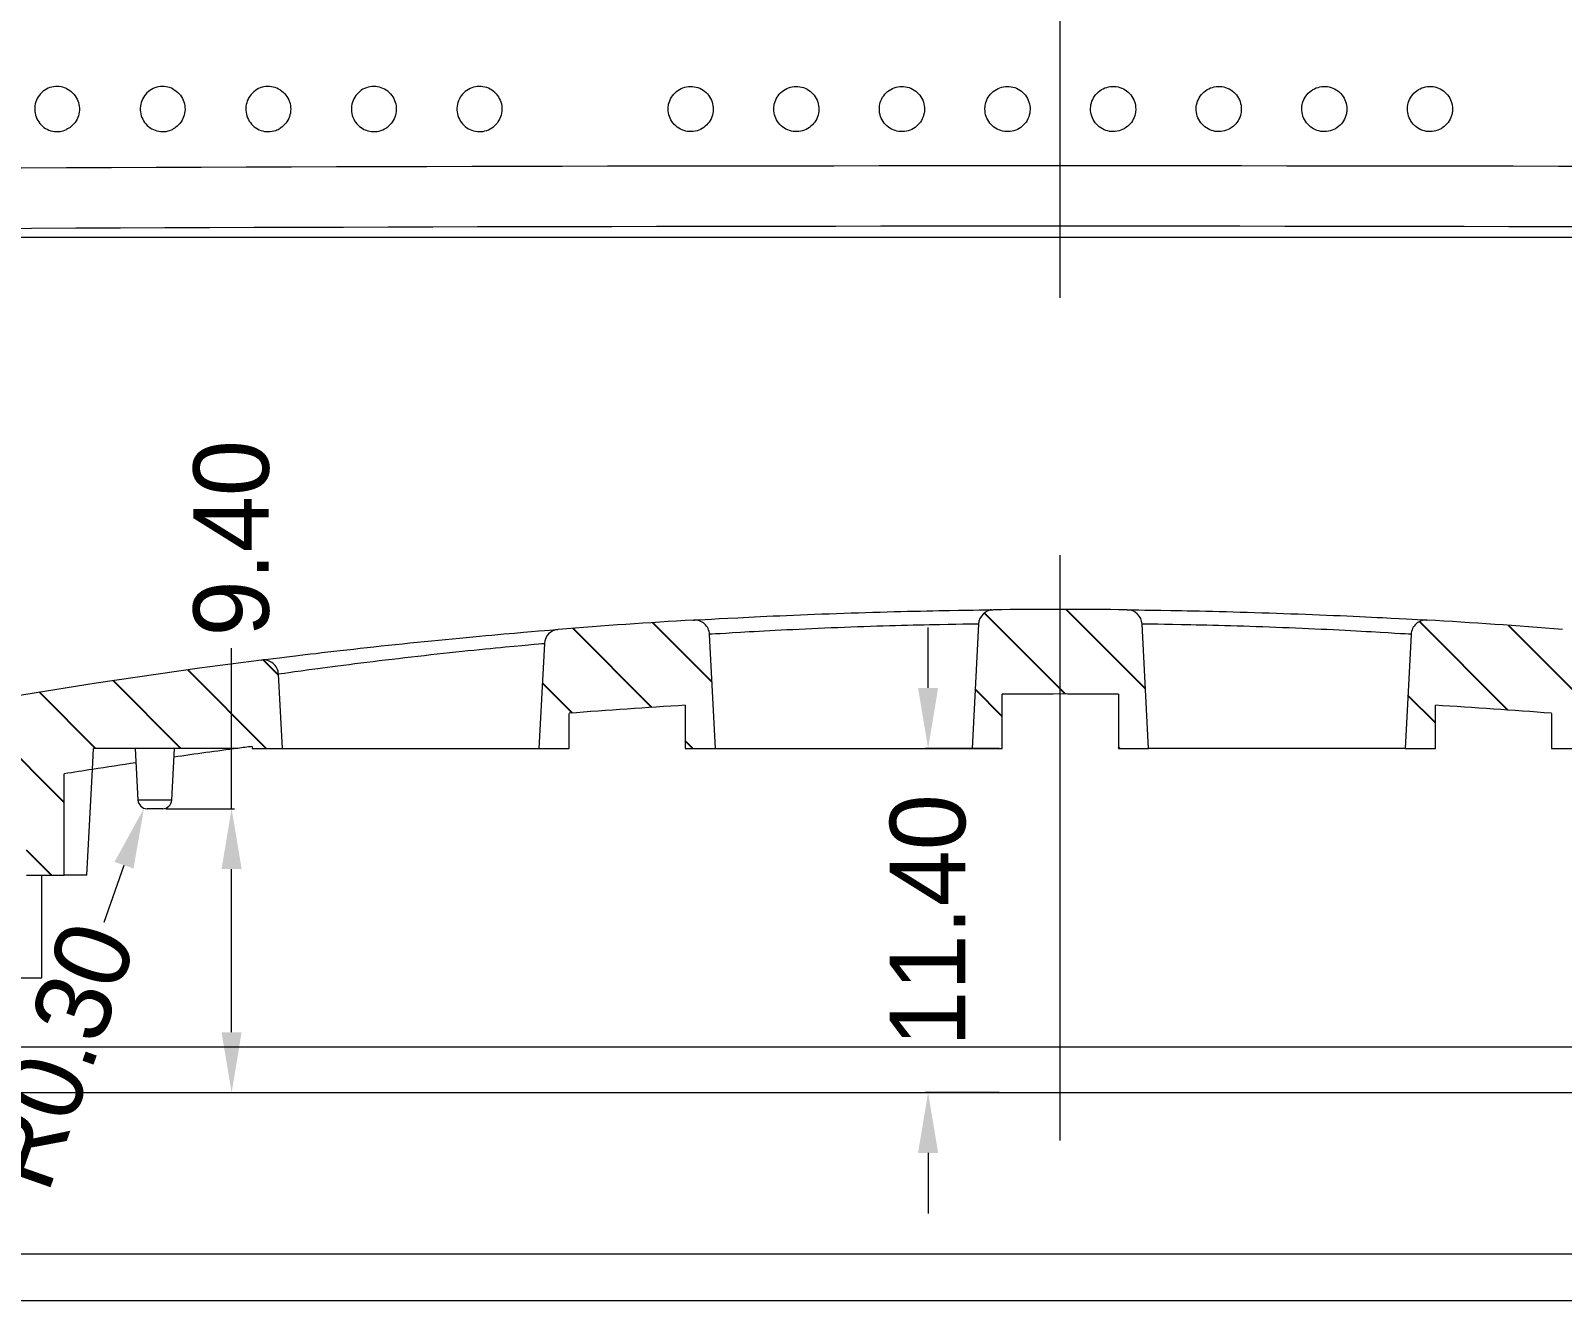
# Model space of a CAD drawing. Header units: millimetres. Extents: x -644 to 177, y 608 to 849.
# Drawn here: x -87.9 to -37.2, y 617.9 to 660 of the extents above; entities that cross this region are included whole.
import ezdxf
from ezdxf.lldxf.tags import DXFTag

# ---------------------------------------------------------------- set-up
doc = ezdxf.new("R2010")
doc.units = ezdxf.units.MM
doc.layers.get('0').update_dxf_attribs({"linetype": 'CONTINUOUS'})
doc.layers.get('Defpoints').update_dxf_attribs({"linetype": 'CONTINUOUS'})
doc.layers.add('10', color=7, linetype='CONTINUOUS', true_color=0xffffff)
doc.layers.add('30', color=7, linetype='CONTINUOUS', true_color=0xffffff)
tags = doc.linetypes.add('PHANTOM', pattern=[50.5, 18, -6.5, 6.5, -6.5, 6.5, -6.5]).pattern_tags.tags
tags[14:15] = [DXFTag(74, 4), DXFTag(75, 0), DXFTag(340, '0'), DXFTag(46, 0.0), DXFTag(50, 0.0), DXFTag(44, 0.0), DXFTag(45, 0.0)]
tags[12:13] = [DXFTag(74, 4), DXFTag(75, 0), DXFTag(340, '0'), DXFTag(46, 0.0), DXFTag(50, 0.0), DXFTag(44, 0.0), DXFTag(45, 0.0)]
tags[10:11] = [DXFTag(74, 4), DXFTag(75, 0), DXFTag(340, '0'), DXFTag(46, 0.0), DXFTag(50, 0.0), DXFTag(44, 0.0), DXFTag(45, 0.0)]
tags[8:9] = [DXFTag(74, 4), DXFTag(75, 0), DXFTag(340, '0'), DXFTag(46, 0.0), DXFTag(50, 0.0), DXFTag(44, 0.0), DXFTag(45, 0.0)]
tags[6:7] = [DXFTag(74, 4), DXFTag(75, 0), DXFTag(340, '0'), DXFTag(46, 0.0), DXFTag(50, 0.0), DXFTag(44, 0.0), DXFTag(45, 0.0)]
tags[4:5] = [DXFTag(74, 4), DXFTag(75, 0), DXFTag(340, '0'), DXFTag(46, 0.0), DXFTag(50, 0.0), DXFTag(44, 0.0), DXFTag(45, 0.0)]
doc.dimstyles.new('2', dxfattribs={"dimtxt": 2.5, "dimasz": 2, "dimexe": 0.1, "dimexo": 0.1, "dimgap": 0.1, "dimtad": 0, "dimzin": 0, "dimdsep": 46, "dimtxsty": 'Standard', "dimcen": 0, "dimclrd": 4, "dimclre": 4, "dimclrt": 3, "dimadec": 1, "dimazin": 0, "dimtfac": 1, "dimtofl": 0, "dimtmove": 0, "dimatfit": 3, "dimfxl": 0, "dimtolj": 1, "dimtzin": 0, "dimlwd": 9, "dimlwe": 9, "dimarcsym": 0})

# ---------------------------------------------------------------- blocks, each defined once
blk = doc.blocks.new('HATCH1')
at = {"color": 200, "linetype": 'Continuous'}
for p, q in [((31.277, 522.894), (32.403, 524.019)), ((32.916, 521.705), (35.161, 523.947)), ((35.674, 521.633), (37.918, 523.875)), ((38.431, 521.561), (40.528, 523.655)), ((39.388, 519.689), (41.724, 522.022)), ((39.897, 517.371), (42.25, 519.721)), ((40.384, 515.03), (42.754, 517.398)), ((40.846, 512.665), (43.235, 515.051)), ((40.807, 509.799), (43.693, 512.681)), ((38.477, 510.298), (39.228, 511.049)), ((40.884, 507.049), (44.126, 510.288)), ((38.477, 507.471), (39.306, 508.299)), ((42.677, 506.013), (44.535, 507.869)), ((42.677, 503.186), (44.919, 505.426)), ((42.677, 500.359), (45.278, 502.957)), ((45.098, 499.951), (45.606, 500.458)), ((43.845, 490.217), (44.839, 491.21)), ((44.034, 487.58), (46.655, 490.198)), ((44.871, 485.589), (46.842, 487.557)), ((42.677, 486.223), (42.927, 486.474)), ((43.736, 475.974), (44.634, 476.871)), ((44.477, 473.887), (47.159, 476.566)), ((44.644, 471.227), (47.277, 473.857)), ((42.677, 472.088), (42.712, 472.124)), ((43.521, 461.624), (44.43, 462.532)), ((43.945, 459.221), (46.875, 462.147)), ((44.417, 456.865), (46.751, 459.196)), ((42.677, 446.645), (44.226, 448.193)), ((42.677, 443.818), (45.477, 446.616)), ((41.483, 439.799), (45.018, 443.33)), ((38.653, 439.799), (39.904, 441.049)), ((41.054, 436.543), (44.495, 439.981)), ((38.73, 437.049), (39.982, 438.299)), ((40.378, 433.041), (43.904, 436.563)), ((39.622, 429.458), (43.24, 433.073)), ((37.192, 424.204), (42.498, 429.505)), ((32.777, 425.447), (33.745, 426.414)), ((34.286, 424.128), (36.651, 426.49)), ((40.133, 424.314), (41.671, 425.851)), ((31.38, 424.051), (32.673, 425.343))]:
    blk.add_line(p, q, dxfattribs=at)
blk = doc.blocks.new('*D150')
at = {"color": 4, "lineweight": 9}
for p, q in [((-58.214, 638.215), (-58.214, 640.215)), ((-55.858, 636.215), (-58.314, 636.215)), ((-55.858, 624.815), (-58.314, 624.815)), ((-58.214, 622.815), (-58.214, 620.815))]:
    blk.add_line(p, q, dxfattribs=at)
for points in [[(-58.547, 638.215), (-57.881, 638.215), (-58.214, 636.215)], [(-58.547, 622.815), (-57.881, 622.815), (-58.214, 624.815)]]:
    blk.add_solid(points, dxfattribs=at)
at = {"layer": 'Defpoints', "color": 0, "lineweight": 9}
for p in [(-55.758, 636.215), (-58.214, 624.815), (-55.758, 624.815)]:
    blk.add_point(p, dxfattribs=at)
at = {"color": 3, "lineweight": 9, "insert": (-58.214, 630.515), "char_height": 2.5, "attachment_point": 5, "rotation": 90}
blk.add_mtext('\\A1;11.40', dxfattribs=at)
blk = doc.blocks.new('*D151')
at = {"color": 4, "lineweight": 9}
for p, q in [((-81.29, 634.215), (-81.29, 639.53)), ((-83.472, 634.215), (-81.19, 634.215)), ((-81.29, 626.815), (-81.29, 632.215)), ((-83.602, 624.815), (-81.19, 624.815))]:
    blk.add_line(p, q, dxfattribs=at)
for points in [[(-81.624, 632.215), (-80.957, 632.215), (-81.29, 634.215)], [(-81.624, 626.815), (-80.957, 626.815), (-81.29, 624.815)]]:
    blk.add_solid(points, dxfattribs=at)
at = {"layer": 'Defpoints', "color": 0, "lineweight": 9}
for p in [(-83.572, 634.215), (-81.29, 634.215), (-83.702, 624.815)]:
    blk.add_point(p, dxfattribs=at)
at = {"color": 3, "lineweight": 9, "insert": (-81.29, 643.172), "char_height": 2.5, "attachment_point": 5, "rotation": 90}
blk.add_mtext('\\A1;9.40', dxfattribs=at)
blk = doc.blocks.new('*D157')
at = {"color": 4, "lineweight": 9}
blk.add_line((-85.517, 630.457), (-84.855, 632.344), dxfattribs=at)
blk.add_solid([(-85.169, 632.455), (-84.54, 632.234), (-84.193, 634.231)], dxfattribs=at)
at = {"layer": 'Defpoints', "color": 0, "lineweight": 9}
for p in [(-84.093, 634.515), (-84.193, 634.231)]:
    blk.add_point(p, dxfattribs=at)
at = {"color": 3, "lineweight": 9, "insert": (-87.067, 626.038), "char_height": 2.5, "attachment_point": 5, "rotation": 70.6668}
blk.add_mtext('\\A1;R0.30', dxfattribs=at)

msp = doc.modelspace()

# ---------------------------------------------------------------- linework, layer by layer
at = {"color": 7, "linetype": 'Continuous', "lineweight": 9}
for p, q in [((-146.054, 619.478), (175.257, 619.478)), ((-147.599, 617.933), (176.802, 617.933))]:
    msp.add_line(p, q, dxfattribs=at)
at = {"layer": '10', "color": 7, "linetype": 'Continuous', "lineweight": 9}
for p, q in [((-6.332, 653.138), (-101.334, 653.138)), ((-65.258, 636.215), (-65.456, 639.99)), ((-56.542, 640.329), (-56.758, 636.215)), ((-50.908, 636.215), (-51.123, 640.329)), ((-42.21, 639.99), (-42.408, 636.215)), ((-70.926, 639.682), (-71.108, 636.215)), ((-79.608, 636.215), (-79.736, 638.67)), ((-55.758, 636.215), (-55.758, 638.006)), ((-51.908, 638.006), (-51.908, 636.215)), ((-66.258, 637.642), (-66.258, 636.215)), ((-41.408, 636.215), (-41.408, 637.642)), ((-70.108, 636.215), (-70.108, 637.374)), ((-37.558, 637.374), (-37.558, 636.215)), ((-85.899, 635.518), (-85.863, 636.215)), ((-81.085, 636.215), (-85.863, 636.215)), ((-84.483, 636.215), (-84.393, 634.499)), ((-83.273, 634.499), (-83.183, 636.215)), ((-80.608, 636.277), (-80.608, 636.215)), ((-80.608, 636.215), (-79.608, 636.215)), ((-79.608, 636.215), (-75.358, 636.215)), ((-75.358, 636.215), (-71.108, 636.215)), ((-71.108, 636.215), (-70.108, 636.215)), ((-66.258, 636.215), (-65.258, 636.215)), ((-65.258, 636.215), (-61.008, 636.215)), ((-61.008, 636.215), (-56.758, 636.215)), ((-56.758, 636.215), (-55.758, 636.215)), ((-51.908, 636.215), (-50.908, 636.215)), ((-42.408, 636.215), (-50.908, 636.215)), ((-42.408, 636.215), (-41.408, 636.215)), ((-37.558, 636.215), (-36.558, 636.215)), ((-86.083, 632.015), (-85.899, 635.518)), ((-86.833, 632.015), (-86.833, 635.37)), ((-83.273, 634.499), (-84.393, 634.499)), ((-83.833, 634.215), (-84.093, 634.215)), ((-83.572, 634.215), (-83.833, 634.215)), ((-88.083, 632.015), (-86.833, 632.015)), ((-87.583, 628.615), (-87.583, 632.015)), ((-86.083, 632.015), (-86.833, 632.015)), ((-89.833, 628.615), (-87.583, 628.615)), ((-6.173, 626.315), (-101.493, 626.315)), ((-101.576, 624.815), (-6.09, 624.815))]:
    msp.add_line(p, q, dxfattribs=at)
for centre, radius, start, end in [((-53.833, 430.815), 210, 93.31712, 94.54301), ((-65.955, 639.964), 0.5, 3, 93.3171), ((-56.043, 640.303), 0.5, 90.6044, 177), ((-53.833, 430.815), 210, 89.39557, 90.60443), ((-51.623, 640.303), 0.5, 3, 89.3956), ((-41.711, 639.964), 0.5, 86.6829, 177), ((-53.833, 430.815), 210, 85.45699, 86.68288), ((-70.427, 639.656), 0.5, 94.543, 177), ((-53.833, 430.815), 210, 97.24017, 103.27962), ((-80.236, 638.644), 0.5, 3, 97.2402), ((-53.833, 430.815), 207.2, 89.46768, 90.53232), ((-53.833, 430.815), 207.2, 93.43787, 94.50507), ((-53.833, 430.815), 207.2, 85.49493, 86.56213), ((-53.833, 430.815), 207.2, 97.55777, 98.14764), ((-53.833, 430.815), 207.2, 97.42469, 97.55777), ((-53.833, 430.815), 207.2, 98.90291, 99.16432), ((-53.833, 430.815), 207.2, 98.4997, 98.90291), ((-84.093, 634.515), 0.3, 183, 270), ((-83.572, 634.515), 0.3, 270, 357)]:
    msp.add_arc(centre, radius, start, end, dxfattribs=at)
for centre, major_axis, ratio in [((-53.833, 650.058), (-210, 0), 0.025937), ((-53.833, 648.059), (-208, 0), 0.026186)]:
    msp.add_ellipse(centre, major_axis=major_axis, ratio=ratio, start_param=4.483099, end_param=4.941679, dxfattribs=at)
for points, knots in [([(-86.765, 658.067), (-86.84, 658.102), (-86.922, 658.125), (-87.086, 658.141), (-87.171, 658.135), (-87.331, 658.095), (-87.409, 658.06), (-87.548, 657.969), (-87.61, 657.91), (-87.711, 657.778), (-87.751, 657.701), (-87.802, 657.542), (-87.815, 657.457), (-87.812, 657.29), (-87.796, 657.205), (-87.738, 657.048), (-87.695, 656.974), (-87.59, 656.845), (-87.525, 656.789), (-87.383, 656.703), (-87.304, 656.672), (-87.142, 656.638), (-87.057, 656.635), (-86.903, 656.656), (-86.831, 656.677), (-86.765, 656.708)], [0, 0, 0, 0, 0.083755, 0.083755, 0.167976, 0.167976, 0.252194, 0.252194, 0.336417, 0.336417, 0.42065, 0.42065, 0.504892, 0.504892, 0.58914, 0.58914, 0.673388, 0.673388, 0.75763, 0.75763, 0.841862, 0.841862, 0.926085, 0.926085, 1, 1, 1, 1]), ([(-86.765, 658.067), (-86.689, 658.032), (-86.618, 657.983), (-86.498, 657.865), (-86.447, 657.795), (-86.373, 657.644), (-86.348, 657.561), (-86.328, 657.395), (-86.332, 657.309), (-86.368, 657.147), (-86.399, 657.068), (-86.486, 656.927), (-86.541, 656.862), (-86.654, 656.769), (-86.708, 656.735), (-86.765, 656.708)], [0, 0, 0, 0, 0.149609, 0.149609, 0.299309, 0.299309, 0.447675, 0.447675, 0.594596, 0.594596, 0.741048, 0.741048, 0.88817, 0.88817, 1, 1, 1, 1]), ([(-83.228, 658.048), (-83.3, 658.088), (-83.381, 658.115), (-83.544, 658.14), (-83.629, 658.139), (-83.792, 658.108), (-83.872, 658.079), (-84.016, 657.995), (-84.082, 657.941), (-84.19, 657.814), (-84.234, 657.74), (-84.295, 657.584), (-84.312, 657.5), (-84.319, 657.333), (-84.308, 657.247), (-84.259, 657.087), (-84.22, 657.01), (-84.122, 656.875), (-84.06, 656.816), (-83.923, 656.722), (-83.846, 656.686), (-83.685, 656.643), (-83.6, 656.635), (-83.435, 656.648), (-83.352, 656.669), (-83.26, 656.711), (-83.244, 656.719), (-83.228, 656.727)], [0, 0, 0, 0, 0.081371, 0.081371, 0.163264, 0.163264, 0.245154, 0.245154, 0.327047, 0.327047, 0.408949, 0.408949, 0.49086, 0.49086, 0.572778, 0.572778, 0.654698, 0.654698, 0.736612, 0.736612, 0.818517, 0.818517, 0.900412, 0.900412, 0.982303, 0.982303, 1, 1, 1, 1]), ([(-83.228, 658.048), (-83.154, 658.009), (-83.086, 657.956), (-82.972, 657.832), (-82.925, 657.759), (-82.86, 657.604), (-82.84, 657.52), (-82.829, 657.353), (-82.838, 657.268), (-82.882, 657.108), (-82.918, 657.031), (-83.012, 656.894), (-83.072, 656.832), (-83.167, 656.763), (-83.197, 656.744), (-83.228, 656.727)], [0, 0, 0, 0, 0.157054, 0.157054, 0.314184, 0.314184, 0.470213, 0.470213, 0.625145, 0.625145, 0.779841, 0.779841, 0.935242, 0.935242, 1, 1, 1, 1]), ([(-79.68, 658.02), (-79.749, 658.065), (-79.827, 658.098), (-79.989, 658.136), (-80.074, 658.141), (-80.239, 658.123), (-80.321, 658.099), (-80.471, 658.027), (-80.541, 657.977), (-80.659, 657.859), (-80.708, 657.789), (-80.781, 657.638), (-80.805, 657.556), (-80.823, 657.389), (-80.819, 657.303), (-80.782, 657.14), (-80.749, 657.06), (-80.661, 656.918), (-80.604, 656.854), (-80.473, 656.75), (-80.399, 656.708), (-80.242, 656.653), (-80.157, 656.639), (-79.991, 656.64), (-79.907, 656.654), (-79.777, 656.701), (-79.726, 656.726), (-79.68, 656.755)], [0, 0, 0, 0, 0.078431, 0.078431, 0.157459, 0.157459, 0.236483, 0.236483, 0.31551, 0.31551, 0.394544, 0.394544, 0.473587, 0.473587, 0.552638, 0.552638, 0.631691, 0.631691, 0.71074, 0.71074, 0.789781, 0.789781, 0.868813, 0.868813, 0.947838, 0.947838, 1, 1, 1, 1]), ([(-79.68, 658.02), (-79.609, 657.975), (-79.545, 657.917), (-79.441, 657.785), (-79.4, 657.709), (-79.346, 657.551), (-79.332, 657.466), (-79.333, 657.298), (-79.348, 657.214), (-79.404, 657.057), (-79.446, 656.982), (-79.549, 656.854), (-79.611, 656.799), (-79.68, 656.755)], [0, 0, 0, 0, 0.168268, 0.168268, 0.336597, 0.336597, 0.504046, 0.504046, 0.670722, 0.670722, 0.837377, 0.837377, 1, 1, 1, 1]), ([(-76.116, 657.975), (-76.181, 658.027), (-76.255, 658.068), (-76.412, 658.122), (-76.496, 658.136), (-76.663, 658.136), (-76.747, 658.121), (-76.904, 658.065), (-76.979, 658.023), (-77.109, 657.918), (-77.165, 657.854), (-77.253, 657.711), (-77.285, 657.632), (-77.321, 657.468), (-77.326, 657.382), (-77.306, 657.216), (-77.282, 657.133), (-77.208, 656.983), (-77.158, 656.913), (-77.039, 656.795), (-76.969, 656.746), (-76.818, 656.675), (-76.736, 656.652), (-76.57, 656.635), (-76.485, 656.641), (-76.323, 656.68), (-76.244, 656.713), (-76.154, 656.772), (-76.135, 656.786), (-76.116, 656.8)], [0, 0, 0, 0, 0.074631, 0.074631, 0.149974, 0.149974, 0.225313, 0.225313, 0.300651, 0.300651, 0.375995, 0.375995, 0.451348, 0.451348, 0.526709, 0.526709, 0.602073, 0.602073, 0.677436, 0.677436, 0.752793, 0.752793, 0.82814, 0.82814, 0.90348, 0.90348, 0.978817, 0.978817, 1, 1, 1, 1]), ([(-76.116, 657.975), (-76.051, 657.923), (-75.993, 657.859), (-75.904, 657.717), (-75.871, 657.638), (-75.833, 657.474), (-75.828, 657.388), (-75.847, 657.222), (-75.87, 657.14), (-75.942, 656.989), (-75.992, 656.919), (-76.071, 656.839), (-76.093, 656.819), (-76.116, 656.8)], [0, 0, 0, 0, 0.187428, 0.187428, 0.374903, 0.374903, 0.561709, 0.561709, 0.74805, 0.74805, 0.934578, 0.934578, 1, 1, 1, 1]), ([(-72.529, 657.894), (-72.585, 657.955), (-72.652, 658.007), (-72.797, 658.086), (-72.879, 658.114), (-73.043, 658.14), (-73.129, 658.139), (-73.293, 658.109), (-73.374, 658.08), (-73.519, 657.997), (-73.585, 657.942), (-73.695, 657.816), (-73.739, 657.743), (-73.801, 657.587), (-73.819, 657.503), (-73.826, 657.335), (-73.815, 657.25), (-73.767, 657.09), (-73.728, 657.013), (-73.629, 656.878), (-73.568, 656.818), (-73.43, 656.723), (-73.352, 656.687), (-73.191, 656.643), (-73.106, 656.635), (-72.94, 656.648), (-72.856, 656.669), (-72.704, 656.736), (-72.632, 656.783), (-72.556, 656.853), (-72.543, 656.867), (-72.529, 656.882)], [0, 0, 0, 0, 0.069406, 0.069406, 0.139732, 0.139732, 0.210053, 0.210053, 0.28037, 0.28037, 0.350691, 0.350691, 0.421019, 0.421019, 0.491355, 0.491355, 0.561697, 0.561697, 0.632039, 0.632039, 0.702378, 0.702378, 0.772709, 0.772709, 0.843031, 0.843031, 0.913349, 0.913349, 0.983668, 0.983668, 1, 1, 1, 1]), ([(-72.529, 657.894), (-72.473, 657.832), (-72.426, 657.76), (-72.36, 657.606), (-72.34, 657.522), (-72.329, 657.355), (-72.337, 657.269), (-72.382, 657.108), (-72.418, 657.03), (-72.485, 656.933), (-72.506, 656.907), (-72.529, 656.882)], [0, 0, 0, 0, 0.227445, 0.227445, 0.454922, 0.454922, 0.681948, 0.681948, 0.908832, 0.908832, 1, 1, 1, 1]), ([(-66.827, 657.388), (-66.827, 657.304), (-66.812, 657.219), (-66.757, 657.061), (-66.715, 656.986), (-66.611, 656.855), (-66.547, 656.798), (-66.405, 656.709), (-66.325, 656.676), (-66.162, 656.639), (-66.076, 656.635), (-65.91, 656.654), (-65.828, 656.678), (-65.677, 656.752), (-65.608, 656.802), (-65.49, 656.921), (-65.441, 656.992), (-65.369, 657.143), (-65.346, 657.226), (-65.328, 657.392), (-65.334, 657.478), (-65.372, 657.641), (-65.406, 657.721), (-65.496, 657.862), (-65.554, 657.926), (-65.685, 658.029), (-65.761, 658.07), (-65.919, 658.123), (-66.004, 658.137), (-66.172, 658.135), (-66.256, 658.12), (-66.413, 658.063), (-66.488, 658.02), (-66.617, 657.914), (-66.674, 657.849), (-66.761, 657.706), (-66.793, 657.626), (-66.821, 657.493), (-66.827, 657.44), (-66.827, 657.388)], [0, 0, 0, 0, 0.053712, 0.053712, 0.107425, 0.107425, 0.161135, 0.161135, 0.214838, 0.214838, 0.268536, 0.268536, 0.322231, 0.322231, 0.375926, 0.375926, 0.429627, 0.429627, 0.483335, 0.483335, 0.537047, 0.537047, 0.590761, 0.590761, 0.644472, 0.644472, 0.698178, 0.698178, 0.751877, 0.751877, 0.805572, 0.805572, 0.859267, 0.859267, 0.912967, 0.912967, 0.966672, 0.966672, 1, 1, 1, 1]), ([(-63.328, 657.388), (-63.328, 657.304), (-63.314, 657.219), (-63.258, 657.061), (-63.217, 656.986), (-63.112, 656.855), (-63.048, 656.798), (-62.906, 656.709), (-62.826, 656.676), (-62.663, 656.639), (-62.577, 656.635), (-62.411, 656.654), (-62.328, 656.678), (-62.178, 656.752), (-62.108, 656.802), (-61.99, 656.921), (-61.941, 656.992), (-61.869, 657.143), (-61.846, 657.226), (-61.828, 657.392), (-61.834, 657.478), (-61.872, 657.641), (-61.906, 657.721), (-61.996, 657.862), (-62.054, 657.926), (-62.186, 658.029), (-62.262, 658.07), (-62.42, 658.123), (-62.505, 658.137), (-62.672, 658.135), (-62.757, 658.12), (-62.914, 658.063), (-62.989, 658.02), (-63.119, 657.914), (-63.175, 657.849), (-63.262, 657.706), (-63.294, 657.626), (-63.323, 657.493), (-63.328, 657.44), (-63.328, 657.388)], [0, 0, 0, 0, 0.053712, 0.053712, 0.107425, 0.107425, 0.161135, 0.161135, 0.214838, 0.214838, 0.268536, 0.268536, 0.322231, 0.322231, 0.375926, 0.375926, 0.429627, 0.429627, 0.483335, 0.483335, 0.537047, 0.537047, 0.590761, 0.590761, 0.644472, 0.644472, 0.698178, 0.698178, 0.751877, 0.751877, 0.805572, 0.805572, 0.859267, 0.859267, 0.912967, 0.912967, 0.966672, 0.966672, 1, 1, 1, 1]), ([(-59.829, 657.388), (-59.829, 657.304), (-59.815, 657.219), (-59.76, 657.061), (-59.718, 656.986), (-59.613, 656.855), (-59.549, 656.798), (-59.407, 656.709), (-59.327, 656.676), (-59.164, 656.639), (-59.078, 656.635), (-58.912, 656.654), (-58.829, 656.678), (-58.679, 656.752), (-58.609, 656.802), (-58.491, 656.921), (-58.441, 656.992), (-58.37, 657.143), (-58.346, 657.226), (-58.329, 657.392), (-58.334, 657.478), (-58.373, 657.641), (-58.406, 657.721), (-58.497, 657.862), (-58.555, 657.926), (-58.686, 658.029), (-58.762, 658.07), (-58.921, 658.123), (-59.006, 658.137), (-59.173, 658.135), (-59.258, 658.12), (-59.415, 658.063), (-59.49, 658.02), (-59.62, 657.914), (-59.676, 657.849), (-59.764, 657.706), (-59.795, 657.626), (-59.824, 657.493), (-59.829, 657.44), (-59.829, 657.388)], [0, 0, 0, 0, 0.053712, 0.053712, 0.107425, 0.107425, 0.161135, 0.161135, 0.214838, 0.214838, 0.268536, 0.268536, 0.322231, 0.322231, 0.375926, 0.375926, 0.429627, 0.429627, 0.483335, 0.483335, 0.537047, 0.537047, 0.590761, 0.590761, 0.644472, 0.644472, 0.698178, 0.698178, 0.751877, 0.751877, 0.805572, 0.805572, 0.859267, 0.859267, 0.912967, 0.912967, 0.966672, 0.966672, 1, 1, 1, 1]), ([(-56.331, 657.388), (-56.331, 657.304), (-56.316, 657.219), (-56.261, 657.061), (-56.219, 656.986), (-56.114, 656.855), (-56.05, 656.798), (-55.908, 656.709), (-55.828, 656.676), (-55.665, 656.639), (-55.579, 656.635), (-55.412, 656.654), (-55.33, 656.678), (-55.179, 656.752), (-55.109, 656.802), (-54.991, 656.921), (-54.942, 656.992), (-54.87, 657.143), (-54.847, 657.226), (-54.829, 657.392), (-54.835, 657.478), (-54.873, 657.641), (-54.907, 657.721), (-54.997, 657.862), (-55.055, 657.926), (-55.187, 658.029), (-55.263, 658.07), (-55.422, 658.123), (-55.507, 658.137), (-55.674, 658.135), (-55.759, 658.12), (-55.916, 658.063), (-55.991, 658.02), (-56.121, 657.914), (-56.177, 657.849), (-56.265, 657.706), (-56.296, 657.626), (-56.325, 657.493), (-56.331, 657.44), (-56.331, 657.388)], [0, 0, 0, 0, 0.053712, 0.053712, 0.107425, 0.107425, 0.161135, 0.161135, 0.214838, 0.214838, 0.268536, 0.268536, 0.322231, 0.322231, 0.375926, 0.375926, 0.429627, 0.429627, 0.483335, 0.483335, 0.537047, 0.537047, 0.590761, 0.590761, 0.644472, 0.644472, 0.698178, 0.698178, 0.751877, 0.751877, 0.805572, 0.805572, 0.859267, 0.859267, 0.912967, 0.912967, 0.966672, 0.966672, 1, 1, 1, 1]), ([(-51.335, 657.388), (-51.335, 657.472), (-51.349, 657.557), (-51.405, 657.715), (-51.447, 657.79), (-51.551, 657.921), (-51.616, 657.978), (-51.758, 658.067), (-51.837, 658.1), (-52.001, 658.136), (-52.087, 658.141), (-52.253, 658.121), (-52.336, 658.097), (-52.486, 658.024), (-52.556, 657.974), (-52.674, 657.855), (-52.723, 657.784), (-52.795, 657.633), (-52.818, 657.55), (-52.836, 657.383), (-52.831, 657.297), (-52.792, 657.134), (-52.758, 657.055), (-52.668, 656.914), (-52.61, 656.85), (-52.478, 656.747), (-52.402, 656.706), (-52.244, 656.652), (-52.159, 656.639), (-51.991, 656.64), (-51.907, 656.656), (-51.749, 656.713), (-51.674, 656.756), (-51.545, 656.862), (-51.488, 656.927), (-51.401, 657.07), (-51.369, 657.15), (-51.34, 657.283), (-51.335, 657.335), (-51.335, 657.388)], [0, 0, 0, 0, 0.053712, 0.053712, 0.107425, 0.107425, 0.161135, 0.161135, 0.214838, 0.214838, 0.268536, 0.268536, 0.322231, 0.322231, 0.375926, 0.375926, 0.429627, 0.429627, 0.483335, 0.483335, 0.537047, 0.537047, 0.590761, 0.590761, 0.644472, 0.644472, 0.698178, 0.698178, 0.751877, 0.751877, 0.805572, 0.805572, 0.859267, 0.859267, 0.912967, 0.912967, 0.966672, 0.966672, 1, 1, 1, 1]), ([(-47.836, 657.388), (-47.836, 657.472), (-47.85, 657.557), (-47.906, 657.715), (-47.948, 657.79), (-48.052, 657.921), (-48.117, 657.978), (-48.259, 658.067), (-48.338, 658.1), (-48.502, 658.136), (-48.587, 658.141), (-48.754, 658.121), (-48.836, 658.097), (-48.987, 658.024), (-49.057, 657.974), (-49.175, 657.855), (-49.224, 657.784), (-49.296, 657.633), (-49.319, 657.55), (-49.337, 657.383), (-49.331, 657.297), (-49.293, 657.134), (-49.259, 657.055), (-49.169, 656.914), (-49.111, 656.85), (-48.979, 656.747), (-48.903, 656.706), (-48.745, 656.652), (-48.66, 656.639), (-48.492, 656.64), (-48.407, 656.656), (-48.25, 656.713), (-48.175, 656.756), (-48.046, 656.862), (-47.989, 656.927), (-47.902, 657.07), (-47.87, 657.15), (-47.842, 657.283), (-47.836, 657.335), (-47.836, 657.388)], [0, 0, 0, 0, 0.053712, 0.053712, 0.107425, 0.107425, 0.161135, 0.161135, 0.214838, 0.214838, 0.268536, 0.268536, 0.322231, 0.322231, 0.375926, 0.375926, 0.429627, 0.429627, 0.483335, 0.483335, 0.537047, 0.537047, 0.590761, 0.590761, 0.644472, 0.644472, 0.698178, 0.698178, 0.751877, 0.751877, 0.805572, 0.805572, 0.859267, 0.859267, 0.912967, 0.912967, 0.966672, 0.966672, 1, 1, 1, 1]), ([(-44.337, 657.388), (-44.337, 657.472), (-44.352, 657.557), (-44.407, 657.715), (-44.449, 657.79), (-44.553, 657.921), (-44.618, 657.978), (-44.76, 658.067), (-44.839, 658.1), (-45.002, 658.136), (-45.088, 658.141), (-45.255, 658.121), (-45.337, 658.097), (-45.488, 658.024), (-45.557, 657.974), (-45.675, 657.855), (-45.725, 657.784), (-45.796, 657.633), (-45.82, 657.55), (-45.837, 657.383), (-45.832, 657.297), (-45.793, 657.134), (-45.76, 657.055), (-45.669, 656.914), (-45.611, 656.85), (-45.48, 656.747), (-45.404, 656.706), (-45.245, 656.652), (-45.16, 656.639), (-44.993, 656.64), (-44.908, 656.656), (-44.751, 656.713), (-44.676, 656.756), (-44.547, 656.862), (-44.49, 656.927), (-44.403, 657.07), (-44.371, 657.15), (-44.343, 657.283), (-44.337, 657.335), (-44.337, 657.388)], [0, 0, 0, 0, 0.053712, 0.053712, 0.107425, 0.107425, 0.161135, 0.161135, 0.214838, 0.214838, 0.268536, 0.268536, 0.322231, 0.322231, 0.375926, 0.375926, 0.429627, 0.429627, 0.483335, 0.483335, 0.537047, 0.537047, 0.590761, 0.590761, 0.644472, 0.644472, 0.698178, 0.698178, 0.751877, 0.751877, 0.805572, 0.805572, 0.859267, 0.859267, 0.912967, 0.912967, 0.966672, 0.966672, 1, 1, 1, 1]), ([(-40.839, 657.388), (-40.839, 657.472), (-40.853, 657.557), (-40.909, 657.715), (-40.95, 657.79), (-41.055, 657.921), (-41.119, 657.978), (-41.261, 658.067), (-41.34, 658.1), (-41.503, 658.136), (-41.589, 658.141), (-41.755, 658.121), (-41.838, 658.097), (-41.988, 658.024), (-42.058, 657.974), (-42.175, 657.855), (-42.225, 657.784), (-42.296, 657.633), (-42.32, 657.55), (-42.337, 657.383), (-42.332, 657.297), (-42.293, 657.134), (-42.26, 657.055), (-42.17, 656.914), (-42.112, 656.85), (-41.98, 656.747), (-41.904, 656.706), (-41.746, 656.652), (-41.661, 656.639), (-41.494, 656.64), (-41.409, 656.656), (-41.252, 656.713), (-41.177, 656.756), (-41.048, 656.862), (-40.992, 656.927), (-40.905, 657.07), (-40.873, 657.15), (-40.844, 657.283), (-40.839, 657.335), (-40.839, 657.388)], [0, 0, 0, 0, 0.053712, 0.053712, 0.107425, 0.107425, 0.161135, 0.161135, 0.214838, 0.214838, 0.268536, 0.268536, 0.322231, 0.322231, 0.375926, 0.375926, 0.429627, 0.429627, 0.483335, 0.483335, 0.537047, 0.537047, 0.590761, 0.590761, 0.644472, 0.644472, 0.698178, 0.698178, 0.751877, 0.751877, 0.805572, 0.805572, 0.859267, 0.859267, 0.912967, 0.912967, 0.966672, 0.966672, 1, 1, 1, 1]), ([(-65.984, 640.463), (-65.984, 640.463), (-65.984, 640.463), (-65.982, 640.463), (-65.437, 640.496), (-63.598, 640.589), (-62.301, 640.648), (-59.714, 640.736), (-58.425, 640.766), (-56.688, 640.797), (-56.181, 640.802), (-56.071, 640.803)], [0, 0, 0, 0, 0.000565, 0.000565, 0.258301, 0.258301, 0.516037, 0.516037, 0.773772, 0.773772, 1, 1, 1, 1]), ([(-51.617, 640.803), (-51.617, 640.803), (-51.083, 640.798), (-49.264, 640.767), (-47.97, 640.737), (-45.382, 640.648), (-44.092, 640.591), (-42.351, 640.502), (-41.839, 640.472), (-41.712, 640.465)], [0, 0, 0, 0, 0.257131, 0.257131, 0.516207, 0.516207, 0.775284, 0.775284, 1, 1, 1, 1]), ([(-80.299, 639.14), (-80.298, 639.14), (-79.759, 639.21), (-77.941, 639.428), (-76.663, 639.574), (-74.11, 639.837), (-72.832, 639.955), (-71.089, 640.106), (-70.576, 640.146), (-70.482, 640.154)], [0, 0, 0, 0, 0.256172, 0.256172, 0.512543, 0.512543, 0.768914, 0.768914, 1, 1, 1, 1]), ([(-56.542, 640.329), (-56.544, 640.329), (-57.016, 640.325), (-58.67, 640.293), (-59.827, 640.263), (-62.151, 640.174), (-63.315, 640.116), (-64.965, 640.023), (-65.453, 639.99), (-65.456, 639.99), (-65.456, 639.99), (-65.456, 639.99)], [0, 0, 0, 0, 0.248893, 0.248893, 0.49893, 0.49893, 0.748967, 0.748967, 0.999004, 0.999004, 1, 1, 1, 1]), ([(-42.21, 639.99), (-42.21, 639.99), (-42.21, 639.99), (-42.216, 639.99), (-42.697, 640.022), (-44.368, 640.117), (-45.526, 640.175), (-47.851, 640.263), (-49.012, 640.293), (-50.646, 640.325), (-51.124, 640.329), (-51.123, 640.329)], [0, 0, 0, 0, 0.001271, 0.001271, 0.2513, 0.2513, 0.501328, 0.501328, 0.751357, 0.751357, 1, 1, 1, 1]), ([(-70.926, 639.682), (-70.928, 639.682), (-71.403, 639.642), (-73.043, 639.484), (-74.188, 639.366), (-76.477, 639.103), (-77.623, 638.958), (-79.253, 638.74), (-79.736, 638.67), (-79.736, 638.67), (-79.736, 638.67), (-79.736, 638.67)], [0, 0, 0, 0, 0.249507, 0.249507, 0.499531, 0.499531, 0.749556, 0.749556, 0.999581, 0.999581, 1, 1, 1, 1])]:
    msp.add_open_spline(points, degree=3, knots=knots, dxfattribs=at)
msp.add_open_spline([(-56.112, 640.802), (-56.128, 640.802), (-56.143, 640.802), (-56.159, 640.802)], degree=3, dxfattribs=at)
at = {"layer": '30', "color": 1, "linetype": 'PHANTOM', "lineweight": 9, "ltscale": 0.3}
for p, q in [((-53.833, 651.138), (-53.833, 815.138)), ((-53.833, 623.227), (-53.833, 642.618)), ((-106, 624.815), (-1.666, 624.815))]:
    msp.add_line(p, q, dxfattribs=at)

# ---------------------------------------------------------------- block references
at = {"layer": '10', "color": 200, "linetype": 'Continuous', "lineweight": 9, "rotation": 90}
msp.add_blockref('HATCH1', (420.216, 593.538), dxfattribs=at)

# ---------------------------------------------------------------- dimensions: what is measured, and where the dimension line sits
at = {"lineweight": 9}
dim = msp.add_linear_dim(base=(-81.29, 634.215), p1=(-83.702, 624.815), p2=(-83.572, 634.215), angle=90, dimstyle='2', dxfattribs=at)
dim.commit()
dim.dimension.update_dxf_attribs({"geometry": '*D151', "text_midpoint": (-81.29, 643.172), "dimtype": 128})
dim = msp.add_linear_dim(base=(-58.214, 624.815), p1=(-55.758, 636.215), p2=(-55.758, 624.815), angle=90, dimstyle='2', dxfattribs=at)
dim.commit()
dim.dimension.update_dxf_attribs({"geometry": '*D150', "text_midpoint": (-58.214, 630.515)})
dim = msp.add_radius_dim(center=(-84.093, 634.515), mpoint=(-84.193, 634.231), dimstyle='2', dxfattribs=at)
dim.commit()
dim.dimension.update_dxf_attribs({"geometry": '*D157', "text_midpoint": (-87.067, 626.038)})

doc.saveas('drawing.dxf')
